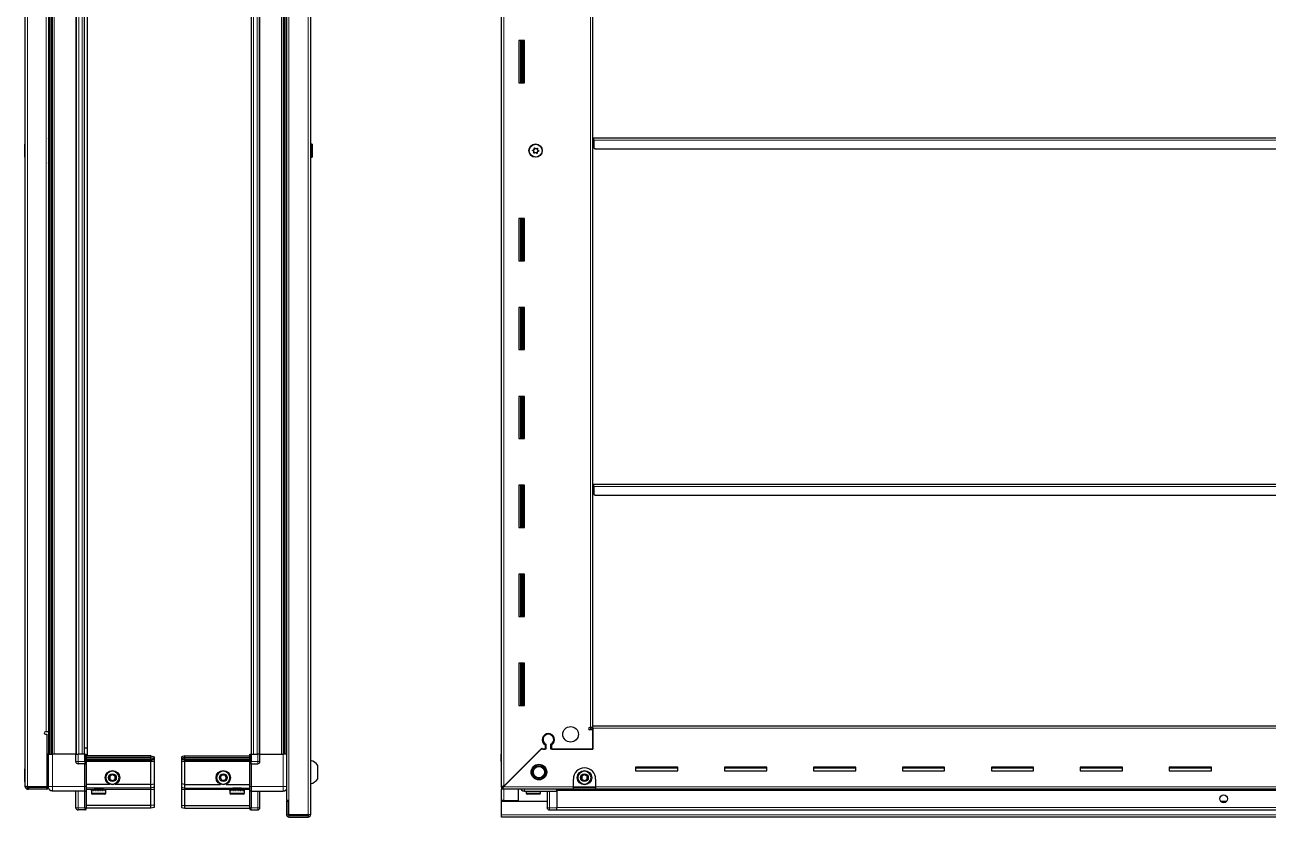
# Model space of a CAD drawing. Header units: millimetres. Extents: x 1219 to 4907, y 68 to 1991.
# Drawn here: x 3003 to 4121, y 577 to 1289 of the extents above; entities that cross this region are included whole.
import ezdxf

# ---------------------------------------------------------------- set-up
doc = ezdxf.new("R2010")
doc.units = ezdxf.units.MM

msp = doc.modelspace()

# ---------------------------------------------------------------- linework, layer by layer
at = {"color": 8, "linetype": 'Continuous', "lineweight": 18}
for p, q in [((3257.71, 1773.72), (3257.71, 578.92)), ((3240.31, 1760.82), (3240.31, 591.82)), ((3005.21, 1748.57), (3005.21, 604.07)), ((3433.83, 1747.97), (3433.83, 604.67)), ((3025.35, 1719.32), (3025.35, 633.32)), ((3027.79, 633.32), (3027.79, 1719.32)), ((3029.21, 1719.32), (3029.21, 633.32)), ((3048.61, 633.32), (3048.61, 1719.32)), ((3051.26, 633.32), (3051.26, 1719.32)), ((3054.46, 633.32), (3054.46, 1719.32)), ((3208.46, 1719.32), (3208.46, 633.32)), ((3211.66, 1719.32), (3211.66, 633.32)), ((3214.31, 1719.32), (3214.31, 633.32)), ((3233.71, 633.32), (3233.71, 1719.32)), ((3235.13, 1719.32), (3235.13, 633.32)), ((3237.58, 633.32), (3237.58, 1719.32)), ((3022.01, 653.57), (3022.01, 1699.07)), ((3511.63, 657.32), (3511.63, 1695.32)), ((3448.73, 1275.32), (3448.73, 1237.32)), ((3449.97, 1275.32), (3449.97, 1237.32)), ((3514.73, 1185.72), (4747.73, 1185.72)), ((3448.73, 1115.32), (3448.73, 1077.32)), ((3449.97, 1115.32), (3449.97, 1077.32)), ((3448.73, 1035.32), (3448.73, 997.32)), ((3449.97, 1035.32), (3449.97, 997.32)), ((3448.73, 955.32), (3448.73, 917.32)), ((3449.97, 955.32), (3449.97, 917.32)), ((3448.73, 875.32), (3448.73, 837.32)), ((3449.97, 875.32), (3449.97, 837.32)), ((3514.73, 874.22), (4747.73, 874.22)), ((3448.73, 795.32), (3448.73, 757.32)), ((3449.97, 795.32), (3449.97, 757.32)), ((3448.73, 715.32), (3448.73, 677.32)), ((3449.97, 715.32), (3449.97, 677.32)), ((3024.11, 633.32), (3024.11, 653.57)), ((4748.73, 656.72), (3513.73, 656.72)), ((3027.61, 633.32), (3027.61, 604.32)), ((3048.61, 626.82), (3050.61, 626.82)), ((3050.61, 633.32), (3050.61, 626.82)), ((3050.61, 626.82), (3050.61, 624.82)), ((3056.61, 626.82), (3050.61, 626.82)), ((3056.61, 626.82), (3056.95, 626.82)), ((3116.11, 626.82), (3057.81, 626.82)), ((3116.11, 626.82), (3119.11, 626.82)), ((3146.81, 626.82), (3143.81, 626.82)), ((3146.81, 626.82), (3205.11, 626.82)), ((3206.31, 633.32), (3205.98, 633.32)), ((3206.31, 626.82), (3205.98, 626.82)), ((3206.31, 626.82), (3212.31, 626.82)), ((3212.31, 633.32), (3212.31, 626.82)), ((3214.31, 626.82), (3212.31, 626.82)), ((3212.31, 626.82), (3212.31, 624.82)), ((3235.31, 633.32), (3235.31, 604.32)), ((3431.73, 626.82), (3431.23, 626.82)), ((3057.81, 624.62), (3056.61, 624.62)), ((3206.31, 624.62), (3205.11, 624.62)), ((3056.61, 604.32), (3027.61, 604.32)), ((3056.61, 604.32), (3057.81, 604.32)), ((3206.31, 604.32), (3205.11, 604.32)), ((3206.31, 604.32), (3235.31, 604.32)), ((3433.33, 604.17), (3496.23, 604.17)), ((3516.23, 604.17), (3496.23, 604.17)), ((3516.23, 604.17), (4746.23, 604.17)), ((3050.61, 600.32), (3050.61, 585.32)), ((3057.81, 600.12), (3056.61, 600.12)), ((3065.11, 601.82), (3057.81, 601.82)), ((3062.78, 598.42), (3062.61, 598.42)), ((3075.61, 598.42), (3062.78, 598.42)), ((3116.11, 601.82), (3073.11, 601.82)), ((3119.11, 601.82), (3116.11, 601.82)), ((3143.81, 601.82), (3146.81, 601.82)), ((3146.81, 601.82), (3189.81, 601.82)), ((3200.31, 598.42), (3187.31, 598.42)), ((3197.81, 601.82), (3205.11, 601.82)), ((3206.31, 600.12), (3205.11, 600.12)), ((3212.31, 600.32), (3212.31, 585.32)), ((3433.83, 591.82), (3433.83, 602.07)), ((3458.04, 598.42), (3453.73, 598.42)), ((3466.73, 598.42), (3458.04, 598.42)), ((3474.73, 585.32), (3474.73, 600.32)), ((3481.23, 602.06), (4781.23, 602.06)), ((3481.23, 600.82), (4781.23, 600.82)), ((3050.61, 585.32), (3048.61, 585.32)), ((3056.61, 585.32), (3050.61, 585.32)), ((3050.61, 585.32), (3050.61, 583.32)), ((3056.61, 585.32), (3057.81, 585.32)), ((3206.31, 585.32), (3205.11, 585.32)), ((3206.31, 585.32), (3212.31, 585.32)), ((3212.31, 585.32), (3212.31, 583.32)), ((3212.31, 585.32), (3214.31, 585.32)), ((3433.83, 591.32), (3433.83, 591.82)), ((3472.73, 585.32), (3474.73, 585.32)), ((3474.73, 583.32), (3474.73, 585.32)), ((3481.23, 585.32), (3474.73, 585.32)), ((3481.23, 585.47), (4781.23, 585.47)), ((3239.81, 578.92), (3238.31, 578.92)), ((3240.41, 578.32), (3240.41, 576.82)), ((4830.73, 578.92), (3431.73, 578.92))]:
    msp.add_line(p, q, dxfattribs=at)
at = {"color": 7, "linetype": 'Continuous', "lineweight": 25}
for p, q in [((3259.81, 1773.72), (3259.81, 578.92)), ((3238.21, 1760.82), (3238.21, 591.82)), ((3003.11, 604.67), (3003.11, 1747.97)), ((3431.73, 604.07), (3431.73, 1748.57)), ((3024.76, 633.32), (3024.76, 1719.32)), ((3026.55, 1719.32), (3026.55, 633.32)), ((3026.59, 1719.32), (3026.59, 633.32)), ((3049.26, 633.32), (3049.26, 1719.32)), ((3056.46, 633.32), (3056.46, 1719.32)), ((3058.96, 1712.32), (3058.96, 638.82)), ((3206.46, 1719.32), (3206.46, 633.32)), ((3213.66, 1719.32), (3213.66, 633.32)), ((3236.33, 633.32), (3236.33, 1719.32)), ((3236.37, 633.32), (3236.37, 1719.32)), ((3238.16, 1719.32), (3238.16, 633.32)), ((3431.38, 1719.32), (3431.38, 633.32)), ((3024.11, 1699.07), (3024.11, 653.57)), ((3513.73, 658.82), (3513.73, 1693.82)), ((3452.23, 1275.32), (3447.23, 1275.32)), ((3447.23, 1275.32), (3447.23, 1237.32)), ((3449.38, 1237.32), (3449.38, 1275.32)), ((3451.17, 1237.32), (3451.17, 1275.32)), ((3451.21, 1237.32), (3451.21, 1275.32)), ((3452.23, 1237.32), (3452.23, 1275.32)), ((3447.23, 1237.32), (3452.23, 1237.32)), ((3024.61, 1185.82), (3024.61, 1166.82)), ((3513.73, 1187.82), (3514.48, 1187.82)), ((3514.48, 1187.82), (3514.48, 1184.97)), ((3514.73, 1185.72), (3514.73, 1187.82)), ((3514.73, 1187.82), (4747.73, 1187.82)), ((3514.73, 1185.72), (3514.73, 1178.82)), ((3003.11, 1182.11), (3002.81, 1182.11)), ((3002.81, 1170.54), (3002.81, 1182.11)), ((3260.8, 1182.11), (3259.81, 1181.12)), ((3261.31, 1182.11), (3260.8, 1182.11)), ((3260.8, 1182.11), (3260.8, 1170.54)), ((3261.31, 1182.11), (3261.31, 1170.54)), ((3514.48, 1184.97), (3514.73, 1184.97)), ((3514.73, 1178.82), (3515.73, 1177.82)), ((3515.73, 1177.82), (4746.73, 1177.82)), ((3002.81, 1170.54), (3003.11, 1170.54)), ((3259.81, 1171.52), (3260.8, 1170.54)), ((3260.8, 1170.54), (3261.31, 1170.54)), ((3452.23, 1115.32), (3447.23, 1115.32)), ((3447.23, 1115.32), (3447.23, 1077.32)), ((3449.38, 1077.32), (3449.38, 1115.32)), ((3451.17, 1077.32), (3451.17, 1115.32)), ((3451.21, 1077.32), (3451.21, 1115.32)), ((3452.23, 1077.32), (3452.23, 1115.32)), ((3447.23, 1077.32), (3452.23, 1077.32)), ((3452.23, 1035.32), (3447.23, 1035.32)), ((3447.23, 1035.32), (3447.23, 997.32)), ((3449.38, 997.32), (3449.38, 1035.32)), ((3451.17, 997.32), (3451.17, 1035.32)), ((3451.21, 997.32), (3451.21, 1035.32)), ((3452.23, 997.32), (3452.23, 1035.32)), ((3447.23, 997.32), (3452.23, 997.32)), ((3452.23, 955.32), (3447.23, 955.32)), ((3447.23, 955.32), (3447.23, 917.32)), ((3449.38, 917.32), (3449.38, 955.32)), ((3451.17, 917.32), (3451.17, 955.32)), ((3451.21, 917.32), (3451.21, 955.32)), ((3452.23, 917.32), (3452.23, 955.32)), ((3447.23, 917.32), (3452.23, 917.32)), ((3452.23, 875.32), (3447.23, 875.32)), ((3447.23, 875.32), (3447.23, 837.32)), ((3449.38, 837.32), (3449.38, 875.32)), ((3451.17, 837.32), (3451.17, 875.32)), ((3451.21, 837.32), (3451.21, 875.32)), ((3452.23, 837.32), (3452.23, 875.32)), ((3513.73, 876.32), (3514.48, 876.32)), ((3514.48, 876.32), (3514.48, 873.47)), ((3514.48, 873.47), (3514.73, 873.47)), ((3514.73, 874.22), (3514.73, 876.32)), ((3514.73, 876.32), (4747.73, 876.32)), ((3514.73, 874.22), (3514.73, 867.32)), ((3514.73, 867.32), (3515.73, 866.32)), ((3515.73, 866.32), (4746.73, 866.32)), ((3447.23, 837.32), (3452.23, 837.32)), ((3452.23, 795.32), (3447.23, 795.32)), ((3447.23, 795.32), (3447.23, 757.32)), ((3449.38, 757.32), (3449.38, 795.32)), ((3451.17, 757.32), (3451.17, 795.32)), ((3451.21, 757.32), (3451.21, 795.32)), ((3452.23, 757.32), (3452.23, 795.32)), ((3447.23, 757.32), (3452.23, 757.32)), ((3452.23, 715.32), (3447.23, 715.32)), ((3447.23, 715.32), (3447.23, 677.32)), ((3449.38, 677.32), (3449.38, 715.32)), ((3451.17, 677.32), (3451.17, 715.32)), ((3451.21, 677.32), (3451.21, 715.32)), ((3452.23, 677.32), (3452.23, 715.32)), ((3447.23, 677.32), (3452.23, 677.32)), ((3022.01, 653.57), (3021.26, 653.57)), ((3021.26, 651.57), (3022.61, 651.57)), ((3024.11, 653.57), (3022.01, 653.57)), ((3022.61, 651.57), (3022.61, 604.07)), ((3471.73, 651.7), (3471.73, 650.94)), ((3510.88, 657.32), (3511.63, 657.32)), ((3513.73, 655.32), (3510.88, 655.32)), ((3513.73, 657.32), (3511.63, 657.32)), ((3511.73, 657.32), (3511.73, 656.32)), ((3511.73, 656.32), (3513.73, 656.32)), ((3513.73, 658.82), (4748.73, 658.82)), ((3513.73, 656.72), (3513.73, 658.82)), ((3513.73, 656.72), (3513.73, 638.07)), ((3513.73, 638.07), (3513.73, 655.32)), ((3058.96, 638.82), (3056.46, 638.82)), ((3058.96, 638.82), (3058.96, 631.82)), ((3467.23, 638.07), (3433.33, 604.17)), ((3433.83, 604.67), (3467.93, 638.77)), ((3471.43, 638.07), (3467.23, 638.07)), ((3467.93, 638.77), (3468.63, 638.07)), ((3468.63, 638.07), (3470.73, 638.07)), ((3470.73, 641.96), (3470.73, 638.07)), ((3471.43, 642.36), (3471.43, 638.07)), ((3476.03, 638.07), (3476.03, 642.36)), ((3513.73, 638.07), (3476.03, 638.07)), ((3476.73, 638.07), (3476.73, 641.96)), ((3476.73, 638.07), (3513.73, 638.07)), ((3024.11, 633.32), (3022.61, 633.32)), ((3024.11, 630.57), (3022.61, 630.57)), ((3024.11, 604.32), (3024.11, 633.32)), ((3048.61, 633.32), (3027.61, 633.32)), ((3048.61, 626.82), (3048.61, 633.32)), ((3048.61, 633.32), (3050.61, 633.32)), ((3056.61, 633.32), (3050.61, 633.32)), ((3056.61, 626.82), (3056.61, 633.32)), ((3056.61, 633.32), (3056.95, 633.32)), ((3056.61, 626.82), (3056.61, 624.82)), ((3056.61, 626.82), (3056.61, 624.82)), ((3056.95, 626.82), (3056.95, 633.32)), ((3056.95, 633.32), (3057.81, 633.32)), ((3057.81, 633.32), (3057.81, 625.5)), ((3116.11, 631.82), (3057.81, 631.82)), ((3116.11, 630.32), (3057.81, 630.32)), ((3116.11, 628.82), (3057.81, 628.82)), ((3116.11, 627.82), (3057.81, 627.82)), ((3116.11, 630.32), (3116.11, 631.82)), ((3116.11, 631.82), (3119.11, 631.02)), ((3116.11, 628.82), (3116.11, 630.32)), ((3116.11, 630.32), (3119.11, 629.87)), ((3116.11, 628.82), (3119.11, 629.37)), ((3116.11, 627.82), (3116.11, 628.82)), ((3116.11, 627.82), (3119.11, 628.63)), ((3116.11, 626.82), (3116.11, 627.82)), ((3116.11, 606.32), (3116.11, 626.82)), ((3119.11, 631.02), (3119.11, 629.87)), ((3119.11, 629.87), (3119.11, 629.37)), ((3119.11, 629.37), (3119.11, 628.63)), ((3119.11, 628.63), (3119.11, 626.82)), ((3119.11, 626.82), (3119.11, 606.66)), ((3146.81, 631.82), (3143.81, 631.02)), ((3143.81, 631.02), (3143.81, 629.87)), ((3146.81, 630.32), (3143.81, 629.87)), ((3143.81, 629.87), (3143.81, 629.37)), ((3146.81, 628.82), (3143.81, 629.37)), ((3143.81, 629.37), (3143.81, 628.63)), ((3146.81, 627.82), (3143.81, 628.63)), ((3143.81, 628.63), (3143.81, 626.82)), ((3143.81, 626.82), (3143.81, 606.66)), ((3146.81, 630.32), (3146.81, 631.82)), ((3146.81, 631.82), (3205.11, 631.82)), ((3146.81, 628.82), (3146.81, 630.32)), ((3146.81, 630.32), (3205.11, 630.32)), ((3146.81, 628.82), (3205.11, 628.82)), ((3146.81, 627.82), (3146.81, 628.82)), ((3146.81, 627.82), (3205.11, 627.82)), ((3146.81, 626.82), (3146.81, 627.82)), ((3146.81, 606.32), (3146.81, 626.82)), ((3205.11, 625.5), (3205.11, 633.32)), ((3205.11, 633.32), (3205.98, 633.32)), ((3205.98, 633.32), (3205.98, 633.32)), ((3205.98, 633.32), (3205.98, 626.82)), ((3206.31, 633.32), (3205.98, 633.32)), ((3206.31, 633.32), (3206.31, 626.82)), ((3206.31, 633.32), (3206.31, 633.32)), ((3206.31, 633.32), (3206.31, 626.82)), ((3206.31, 633.32), (3212.31, 633.32)), ((3206.31, 624.82), (3206.31, 626.82)), ((3214.31, 633.32), (3212.31, 633.32)), ((3214.31, 626.82), (3214.31, 633.32)), ((3214.31, 633.32), (3235.31, 633.32)), ((3431.23, 633.32), (3431.23, 633.32)), ((3431.23, 626.82), (3431.23, 633.32)), ((3431.23, 633.32), (3431.23, 633.32)), ((3431.23, 633.32), (3431.23, 626.82)), ((3431.73, 633.32), (3431.23, 633.32)), ((3003.11, 620.26), (3002.81, 620.26)), ((3002.81, 610.58), (3002.81, 620.26)), ((3056.61, 624.82), (3050.61, 624.82)), ((3056.61, 624.82), (3057.81, 624.82)), ((3056.61, 624.62), (3056.61, 624.82)), ((3056.61, 604.32), (3056.61, 624.62)), ((3057.81, 624.82), (3057.81, 625.5)), ((3057.81, 624.82), (3057.81, 624.62)), ((3057.81, 624.62), (3057.81, 604.32)), ((3205.11, 625.5), (3205.11, 624.82)), ((3206.31, 624.82), (3205.11, 624.82)), ((3205.11, 624.62), (3205.11, 624.82)), ((3205.11, 604.32), (3205.11, 624.62)), ((3206.31, 624.82), (3206.31, 624.62)), ((3206.31, 624.82), (3212.31, 624.82)), ((3206.31, 624.62), (3206.31, 604.32)), ((3266.41, 611.32), (3266.41, 623.32)), ((3431.73, 625.5), (3431.73, 625.5)), ((3590.23, 621.82), (3552.23, 621.82)), ((3552.23, 621.82), (3552.23, 618.32)), ((3552.23, 621.07), (3590.23, 621.07)), ((3552.23, 618.32), (3590.23, 618.32)), ((3590.23, 618.32), (3590.23, 621.82)), ((3670.23, 621.82), (3632.23, 621.82)), ((3632.23, 621.82), (3632.23, 618.32)), ((3632.23, 621.07), (3670.23, 621.07)), ((3632.23, 618.32), (3670.23, 618.32)), ((3670.23, 618.32), (3670.23, 621.82)), ((3750.23, 621.82), (3712.23, 621.82)), ((3712.23, 621.82), (3712.23, 618.32)), ((3712.23, 621.07), (3750.23, 621.07)), ((3712.23, 618.32), (3750.23, 618.32)), ((3750.23, 618.32), (3750.23, 621.82)), ((3830.23, 621.82), (3792.23, 621.82)), ((3792.23, 621.82), (3792.23, 618.32)), ((3792.23, 621.07), (3830.23, 621.07)), ((3792.23, 618.32), (3830.23, 618.32)), ((3830.23, 618.32), (3830.23, 621.82)), ((3910.23, 621.82), (3872.23, 621.82)), ((3872.23, 621.82), (3872.23, 618.32)), ((3872.23, 621.07), (3910.23, 621.07)), ((3872.23, 618.32), (3910.23, 618.32)), ((3910.23, 618.32), (3910.23, 621.82)), ((3990.23, 621.82), (3952.23, 621.82)), ((3952.23, 621.82), (3952.23, 618.32)), ((3952.23, 621.07), (3990.23, 621.07)), ((3952.23, 618.32), (3990.23, 618.32)), ((3990.23, 618.32), (3990.23, 621.82)), ((4070.23, 621.82), (4032.23, 621.82)), ((4032.23, 621.82), (4032.23, 618.32)), ((4032.23, 621.07), (4070.23, 621.07)), ((4032.23, 618.32), (4070.23, 618.32)), ((4070.23, 618.32), (4070.23, 621.82)), ((3002.81, 608.69), (3002.81, 610.58)), ((3002.81, 608.69), (3003.11, 608.69)), ((3003.11, 604.17), (3003.11, 604.67)), ((3004.61, 604.17), (3003.11, 604.17)), ((3022.61, 604.07), (3005.21, 604.07)), ((3022.61, 604.07), (3024.11, 604.07)), ((3056.61, 600.32), (3056.61, 604.32)), ((3079.11, 606.32), (3057.81, 606.32)), ((3057.81, 604.32), (3057.81, 600.32)), ((3116.11, 606.32), (3084.11, 606.32)), ((3116.11, 606.32), (3119.11, 606.66)), ((3116.11, 602.82), (3116.11, 606.32)), ((3119.11, 606.66), (3119.11, 603.63)), ((3146.81, 606.32), (3143.81, 606.66)), ((3143.81, 606.66), (3143.81, 603.63)), ((3146.81, 606.32), (3178.81, 606.32)), ((3146.81, 602.82), (3146.81, 606.32)), ((3183.81, 606.32), (3205.11, 606.32)), ((3205.11, 600.32), (3205.11, 604.32)), ((3206.31, 604.32), (3206.31, 600.32)), ((3431.73, 603.57), (3431.73, 604.07)), ((3433.23, 604.07), (3431.73, 604.07)), ((3496.23, 604.17), (3496.23, 611.07)), ((3496.23, 602.07), (3496.23, 604.17)), ((3516.23, 611.07), (3516.23, 604.17)), ((3516.23, 604.17), (3516.23, 602.07)), ((3005.21, 603.57), (3005.21, 602.07)), ((3005.21, 603.57), (3006.11, 603.57)), ((3005.21, 602.07), (3006.11, 602.07)), ((3006.11, 603.57), (3006.11, 602.07)), ((3022.61, 603.57), (3006.11, 603.57)), ((3022.61, 602.07), (3006.11, 602.07)), ((3022.61, 603.57), (3022.61, 602.07)), ((3056.61, 600.32), (3027.61, 600.32)), ((3048.61, 585.32), (3048.61, 600.32)), ((3056.61, 600.32), (3057.81, 600.32)), ((3056.61, 600.12), (3056.61, 600.32)), ((3056.61, 585.32), (3056.61, 600.12)), ((3116.11, 602.82), (3057.81, 602.82)), ((3057.81, 600.32), (3057.81, 600.12)), ((3057.81, 600.12), (3057.81, 585.32)), ((3062.61, 601.32), (3062.61, 598.42)), ((3062.71, 601.32), (3062.61, 601.32)), ((3062.71, 600.82), (3062.71, 601.32)), ((3062.87, 601.32), (3062.71, 601.32)), ((3062.71, 600.82), (3062.87, 600.82)), ((3062.87, 600.82), (3062.87, 601.32)), ((3063.36, 601.32), (3062.87, 601.32)), ((3063.36, 600.82), (3063.36, 601.32)), ((3063.75, 601.32), (3063.36, 601.32)), ((3063.36, 600.82), (3063.75, 600.82)), ((3063.56, 597.62), (3063.41, 597.62)), ((3074.81, 597.62), (3063.56, 597.62)), ((3063.75, 600.82), (3063.75, 601.32)), ((3064.58, 601.32), (3063.75, 601.32)), ((3064.58, 600.82), (3064.58, 601.32)), ((3065.14, 601.32), (3064.58, 601.32)), ((3064.58, 600.82), (3065.14, 600.82)), ((3064.71, 601.42), (3064.71, 601.32)), ((3070.11, 601.42), (3064.71, 601.42)), ((3065.11, 602.82), (3065.11, 602.79)), ((3065.11, 602.79), (3065.8, 602.31)), ((3065.22, 602.79), (3065.11, 602.79)), ((3065.8, 602.31), (3065.11, 601.82)), ((3065.22, 601.82), (3065.11, 601.82)), ((3065.14, 600.82), (3065.14, 601.32)), ((3066.25, 601.32), (3065.14, 601.32)), ((3073.11, 602.79), (3065.22, 602.79)), ((3073.11, 601.82), (3065.22, 601.82)), ((3065.89, 602.31), (3065.8, 602.31)), ((3072.42, 602.31), (3065.89, 602.31)), ((3066.25, 600.82), (3066.25, 601.32)), ((3066.93, 601.32), (3066.25, 601.32)), ((3066.25, 600.82), (3066.93, 600.82)), ((3066.93, 600.82), (3066.93, 601.32)), ((3068.19, 601.32), (3066.93, 601.32)), ((3068.19, 600.82), (3068.19, 601.32)), ((3068.49, 601.32), (3068.19, 601.32)), ((3068.19, 600.82), (3068.93, 600.82)), ((3068.49, 600.82), (3068.49, 601.32)), ((3068.93, 600.82), (3068.93, 601.32)), ((3070.22, 601.32), (3068.93, 601.32)), ((3073.51, 601.42), (3070.11, 601.42)), ((3070.22, 600.82), (3070.22, 601.32)), ((3070.22, 600.82), (3070.94, 600.82)), ((3070.35, 600.82), (3070.35, 601.32)), ((3070.94, 601.32), (3070.35, 601.32)), ((3070.94, 600.82), (3070.94, 601.32)), ((3072.15, 601.32), (3070.94, 601.32)), ((3072.15, 600.82), (3072.15, 601.32)), ((3072.78, 601.32), (3072.15, 601.32)), ((3072.15, 600.82), (3072.78, 600.82)), ((3072.42, 602.31), (3073.11, 602.79)), ((3073.11, 601.82), (3072.42, 602.31)), ((3072.78, 600.82), (3072.78, 601.32)), ((3073.78, 601.32), (3072.78, 601.32)), ((3073.11, 602.79), (3073.11, 602.82)), ((3073.51, 601.32), (3073.51, 601.42)), ((3073.78, 600.82), (3073.78, 601.32)), ((3074.26, 601.32), (3073.78, 601.32)), ((3073.78, 600.82), (3074.26, 600.82)), ((3074.26, 600.82), (3074.26, 601.32)), ((3074.95, 601.32), (3074.26, 601.32)), ((3074.95, 600.82), (3074.95, 601.32)), ((3075.23, 601.32), (3074.95, 601.32)), ((3074.95, 600.82), (3075.23, 600.82)), ((3075.23, 600.82), (3075.23, 601.32)), ((3075.55, 601.32), (3075.23, 601.32)), ((3075.55, 600.82), (3075.55, 601.32)), ((3075.61, 601.32), (3075.55, 601.32)), ((3075.55, 600.82), (3075.61, 600.82)), ((3075.61, 598.42), (3075.61, 601.32)), ((3075.61, 600.82), (3075.61, 601.32)), ((3075.61, 601.32), (3075.61, 601.32)), ((3119.11, 603.63), (3116.11, 602.82)), ((3116.11, 601.82), (3116.11, 602.82)), ((3116.11, 587.32), (3116.11, 601.82)), ((3119.11, 603.63), (3119.11, 601.82)), ((3119.11, 601.82), (3119.11, 587.48)), ((3143.81, 603.63), (3146.81, 602.82)), ((3143.81, 603.63), (3143.81, 601.82)), ((3143.81, 601.82), (3143.81, 587.48)), ((3146.81, 602.82), (3205.11, 602.82)), ((3146.81, 601.82), (3146.81, 602.82)), ((3146.81, 587.32), (3146.81, 601.82)), ((3187.31, 601.32), (3187.31, 598.42)), ((3187.33, 601.32), (3187.31, 601.32)), ((3187.33, 600.82), (3187.33, 601.32)), ((3187.43, 601.32), (3187.33, 601.32)), ((3187.33, 600.82), (3187.43, 600.82)), ((3187.43, 600.82), (3187.43, 601.32)), ((3187.8, 601.32), (3187.43, 601.32)), ((3187.8, 600.82), (3187.8, 601.32)), ((3188.12, 601.32), (3187.8, 601.32)), ((3187.8, 600.82), (3188.12, 600.82)), ((3199.51, 597.62), (3188.11, 597.62)), ((3188.12, 600.82), (3188.12, 601.32)), ((3188.86, 601.32), (3188.12, 601.32)), ((3188.86, 600.82), (3188.86, 601.32)), ((3189.37, 601.32), (3188.86, 601.32)), ((3188.86, 600.82), (3189.37, 600.82)), ((3189.37, 600.82), (3189.37, 601.32)), ((3190.4, 601.32), (3189.37, 601.32)), ((3189.41, 601.42), (3189.41, 601.32)), ((3198.21, 601.42), (3189.41, 601.42)), ((3189.81, 602.82), (3189.81, 602.79)), ((3189.81, 602.79), (3190.5, 602.31)), ((3197.81, 602.79), (3189.81, 602.79)), ((3190.5, 602.31), (3189.81, 601.82)), ((3197.81, 601.82), (3189.81, 601.82)), ((3190.4, 600.82), (3190.4, 601.32)), ((3191.05, 601.32), (3190.4, 601.32)), ((3190.4, 600.82), (3191.05, 600.82)), ((3197.12, 602.31), (3190.5, 602.31)), ((3191.05, 600.82), (3191.05, 601.32)), ((3192.28, 601.32), (3191.05, 601.32)), ((3192.28, 600.82), (3192.28, 601.32)), ((3192.77, 601.32), (3192.28, 601.32)), ((3192.28, 600.82), (3193, 600.82)), ((3192.77, 600.82), (3192.77, 601.32)), ((3193, 600.82), (3193, 601.32)), ((3194.3, 601.32), (3193, 601.32)), ((3194.3, 600.82), (3194.3, 601.32)), ((3194.3, 600.82), (3195.04, 600.82)), ((3194.64, 600.82), (3194.64, 601.32)), ((3195.04, 601.32), (3194.64, 601.32)), ((3195.04, 600.82), (3195.04, 601.32)), ((3196.28, 601.32), (3195.04, 601.32)), ((3196.28, 600.82), (3196.28, 601.32)), ((3196.95, 601.32), (3196.28, 601.32)), ((3196.28, 600.82), (3196.95, 600.82)), ((3196.95, 600.82), (3196.95, 601.32)), ((3198.02, 601.32), (3196.95, 601.32)), ((3197.12, 602.31), (3197.81, 602.79)), ((3197.81, 601.82), (3197.12, 602.31)), ((3197.81, 602.79), (3197.81, 602.82)), ((3198.02, 600.82), (3198.02, 601.32)), ((3198.55, 601.32), (3198.02, 601.32)), ((3198.02, 600.82), (3198.55, 600.82)), ((3198.21, 601.32), (3198.21, 601.42)), ((3198.55, 600.82), (3198.55, 601.32)), ((3199.34, 601.32), (3198.55, 601.32)), ((3199.34, 600.82), (3199.34, 601.32)), ((3199.7, 601.32), (3199.34, 601.32)), ((3199.34, 600.82), (3199.7, 600.82)), ((3199.7, 600.82), (3199.7, 601.32)), ((3200.13, 601.32), (3199.7, 601.32)), ((3200.13, 600.82), (3200.13, 601.32)), ((3200.26, 601.32), (3200.13, 601.32)), ((3200.13, 600.82), (3200.26, 600.82)), ((3200.26, 600.82), (3200.26, 601.32)), ((3200.31, 601.32), (3200.26, 601.32)), ((3200.31, 598.42), (3200.31, 601.32)), ((3206.31, 600.32), (3205.11, 600.32)), ((3205.11, 600.12), (3205.11, 600.32)), ((3205.11, 585.32), (3205.11, 600.12)), ((3206.31, 600.32), (3206.31, 600.12)), ((3206.31, 600.32), (3235.31, 600.32)), ((3206.31, 600.12), (3206.31, 585.32)), ((3206.31, 600.12), (3206.31, 585.32)), ((3214.31, 585.32), (3214.31, 600.32)), ((3431.73, 603.57), (3431.73, 602.07)), ((3432.73, 603.57), (3431.73, 603.57)), ((3431.73, 591.82), (3431.73, 602.07)), ((3432.73, 602.07), (3431.73, 602.07)), ((3432.73, 603.57), (3432.73, 602.07)), ((3496.23, 602.07), (3432.73, 602.07)), ((3446.73, 591.82), (3446.73, 602.07)), ((3452.23, 600.32), (3481.23, 600.32)), ((3453.73, 600.32), (3453.73, 598.42)), ((3458.31, 597.62), (3454.53, 597.62)), ((3465.93, 597.62), (3458.31, 597.62)), ((3466.73, 598.42), (3466.73, 600.32)), ((3472.73, 600.32), (3472.73, 585.32)), ((3481.23, 600.36), (3481.16, 602.07)), ((4781.23, 601.47), (3481.23, 601.47)), ((3481.23, 600.32), (3481.23, 600.82)), ((3481.23, 600.32), (3481.23, 585.32)), ((3516.23, 603.57), (3496.23, 603.57)), ((3516.23, 602.07), (3496.23, 602.07)), ((4746.23, 602.07), (3516.23, 602.07)), ((3056.61, 583.32), (3050.61, 583.32)), ((3056.61, 585.32), (3056.61, 583.32)), ((3056.61, 583.32), (3056.95, 583.32)), ((3056.61, 583.32), (3056.61, 583.32)), ((3056.61, 583.32), (3056.95, 583.32)), ((3056.95, 583.32), (3057.81, 583.82)), ((3056.95, 583.32), (3057.81, 583.82)), ((3116.11, 587.32), (3057.81, 587.32)), ((3057.81, 583.82), (3057.81, 585.32)), ((3116.11, 584.82), (3057.81, 584.82)), ((3119.11, 587.48), (3116.11, 587.32)), ((3116.11, 584.82), (3116.11, 587.32)), ((3119.11, 585.63), (3116.11, 584.82)), ((3119.11, 587.48), (3119.11, 585.63)), ((3143.81, 587.48), (3146.81, 587.32)), ((3143.81, 587.48), (3143.81, 585.63)), ((3143.81, 585.63), (3146.81, 584.82)), ((3146.81, 587.32), (3205.11, 587.32)), ((3146.81, 584.82), (3146.81, 587.32)), ((3146.81, 584.82), (3205.11, 584.82)), ((3205.11, 585.32), (3205.11, 583.82)), ((3205.11, 583.82), (3205.98, 583.32)), ((3206.31, 583.32), (3205.98, 583.32)), ((3206.31, 583.32), (3206.31, 585.32)), ((3206.31, 583.32), (3212.31, 583.32)), ((3240.31, 591.82), (3238.21, 591.82)), ((3238.31, 591.32), (3239.81, 591.32)), ((3238.31, 591.32), (3238.31, 578.92)), ((3239.81, 591.32), (3239.81, 578.92)), ((3240.31, 578.92), (3240.31, 591.82)), ((3433.83, 591.82), (3431.73, 591.82)), ((3431.73, 591.32), (3431.73, 591.82)), ((3431.73, 578.92), (3431.73, 591.32)), ((3431.73, 591.32), (3472.73, 591.32)), ((3433.23, 591.32), (3433.23, 591.82)), ((3433.83, 591.82), (3446.73, 591.82)), ((3472.73, 585.32), (3472.73, 585.32)), ((3474.73, 583.32), (3481.23, 583.32)), ((3474.73, 583.32), (3481.23, 583.32)), ((3481.23, 583.32), (3481.23, 585.32)), ((3481.23, 583.47), (4781.23, 583.47)), ((3481.23, 583.32), (3481.23, 583.32)), ((4078.36, 591.32), (4084.1, 591.32)), ((3257.71, 578.92), (3240.31, 578.92)), ((3240.41, 578.32), (3257.71, 578.32)), ((3240.41, 576.82), (3257.71, 576.82)), ((3259.81, 578.92), (3257.71, 578.92)), ((3257.71, 578.32), (3257.71, 576.82)), ((3431.73, 576.82), (3431.73, 578.92)), ((4830.73, 576.82), (3431.73, 576.82))]:
    msp.add_line(p, q, dxfattribs=at)
at = {"color": 7, "linetype": 'Continuous', "lineweight": 25, "flags": 128}
msp.add_lwpolyline([(3472.88, 584.57), (3472.77, 584.93), (3472.73, 585.32)], dxfattribs=at)
at = {"color": 7, "linetype": 'Continuous', "lineweight": 25}
for centre, radius in [((3462.23, 1176.32), 6), ((3462.38, 1176.32), 5.79), ((3462.38, 1176.32), 1.85), ((3493.73, 651.32), 7), ((3081.61, 612.32), 6.5), ((3081.61, 612.32), 3.46), ((3181.31, 612.32), 6.5), ((3181.31, 612.32), 3.46), ((3465.23, 617.32), 7), ((3465.23, 617.32), 6.03), ((3465.23, 617.32), 5.1), ((3506.23, 612.32), 6.5), ((3506.23, 612.32), 3.46), ((4081.23, 593.32), 3.5)]:
    msp.add_circle(centre, radius, dxfattribs=at)
at = {"color": 8, "linetype": 'Continuous', "lineweight": 18}
for centre in [(3081.61, 612.32), (3181.31, 612.32), (3506.23, 612.32)]:
    msp.add_circle(centre, 5.7, dxfattribs=at)
at = {"color": 7, "linetype": 'Continuous', "lineweight": 25}
for centre, radius, start, end in [((3021.61, 1185.82), 3, 0, 33.55731), ((3021.61, 1166.82), 3, 326.44269, 0), ((3021.26, 652.57), 1, 90, 270), ((3473.73, 646.57), 5.5, 303.05573, 236.94427), ((3473.73, 646.57), 4.8, 298.63099, 241.36901), ((3510.88, 656.32), 1, 90, 270), ((3050.61, 626.82), 2, 180, 270), ((3212.31, 626.82), 2, 270, 0), ((3256.79, 616.3), 11.91, 36.1266, 75.29965), ((3433.23, 626.82), 2, 180, 221.39416), ((3506.23, 611.07), 10, 90, 180), ((3506.23, 611.07), 10, 0, 90), ((3005.11, 604.57), 0.5, 243.58436, 270), ((3022.51, 604.17), 0.6, 270, 350.40593), ((3081.61, 612.32), 2.5, 127.98423, 187.98423), ((3081.61, 612.32), 2.5, 187.98423, 247.98423), ((3081.61, 612.32), 2.5, 67.98423, 127.98423), ((3081.61, 612.32), 2.5, 247.98423, 307.98423), ((3081.61, 612.32), 2.5, 7.98423, 67.98423), ((3081.61, 612.32), 2.5, 307.98423, 7.98423), ((3181.31, 612.32), 2.5, 155.91157, 215.91157), ((3181.31, 612.32), 2.5, 95.91157, 155.91157), ((3181.31, 612.32), 2.5, 215.91157, 275.91157), ((3181.31, 612.32), 2.5, 35.91157, 95.91157), ((3181.31, 612.32), 2.5, 275.91157, 335.91157), ((3181.31, 612.32), 2.5, 335.91157, 35.91157), ((3256.79, 618.35), 11.91, 284.70035, 323.8734), ((3506.23, 612.32), 2.5, 127.47401, 187.47401), ((3506.23, 612.32), 2.5, 187.47401, 247.47401), ((3506.23, 612.32), 2.5, 67.47401, 127.47401), ((3506.23, 612.32), 2.5, 247.47401, 307.47401), ((3506.23, 612.32), 2.5, 7.47401, 67.47401), ((3506.23, 612.32), 2.5, 307.47401, 7.47401), ((3022.51, 604.17), 2.1, 272.7294, 327.8305), ((3063.41, 598.42), 0.8, 180, 270), ((3064.71, 601.82), 0.4, 270, 0), ((3073.51, 601.82), 0.4, 180, 270), ((3074.81, 598.42), 0.8, 270, 0), ((3188.11, 598.42), 0.8, 180, 270), ((3189.41, 601.82), 0.4, 270, 0), ((3198.21, 601.82), 0.4, 180, 270), ((3199.51, 598.42), 0.8, 270, 0), ((3454.53, 598.42), 0.8, 180, 270), ((3465.93, 598.42), 0.8, 270, 360), ((3472.53, 600.12), 0.2, 0, 90), ((3050.61, 585.32), 2, 180, 270), ((3212.31, 585.32), 2, 270, 0), ((3474.73, 585.32), 2, 180, 270), ((3240.41, 578.92), 2.1, 180, 270), ((3240.41, 578.92), 0.6, 180, 270), ((3257.71, 578.92), 0.6, 270, 0), ((3257.71, 578.92), 2.1, 270, 0)]:
    msp.add_arc(centre, radius, start, end, dxfattribs=at)
for centre, start_param, end_param in [((3060.41, 626.82), 3.1415927, 3.8643269), ((3202.51, 626.82), 5.5604511, 6.2831853)]:
    msp.add_ellipse(centre, major_axis=(3.46, 0), ratio=0.5773503, start_param=start_param, end_param=end_param, dxfattribs=at)
for points, knots in [([(3464.02, 1178.6), (3464.01, 1178.6), (3463.98, 1178.61), (3463.92, 1178.61), (3463.78, 1178.57), (3463.44, 1178.4), (3462.96, 1178.15), (3462.32, 1178.19), (3461.89, 1178.47), (3461.58, 1178.71), (3461.38, 1178.85), (3461.3, 1178.88), (3461.25, 1178.89), (3461.22, 1178.87), (3461.2, 1178.85), (3461.16, 1178.79), (3461.12, 1178.53), (3461.11, 1178.05), (3460.94, 1177.36), (3460.34, 1176.98), (3459.89, 1176.82), (3459.66, 1176.7), (3459.61, 1176.64), (3459.6, 1176.61), (3459.59, 1176.58), (3459.61, 1176.55), (3459.63, 1176.51), (3459.69, 1176.46), (3459.87, 1176.32), (3460.19, 1176.11), (3460.59, 1175.79), (3460.83, 1175.2), (3460.75, 1174.66), (3460.7, 1174.28), (3460.7, 1174.13), (3460.72, 1174.07), (3460.75, 1174.05), (3460.78, 1174.03), (3460.84, 1174.04), (3460.98, 1174.08), (3461.32, 1174.25), (3461.81, 1174.49), (3462.44, 1174.46), (3462.88, 1174.18), (3463.18, 1173.94), (3463.38, 1173.8), (3463.47, 1173.77), (3463.51, 1173.76), (3463.54, 1173.77), (3463.56, 1173.8), (3463.6, 1173.86), (3463.64, 1174.12), (3463.65, 1174.6), (3463.82, 1175.29), (3464.42, 1175.67), (3464.87, 1175.82), (3465.11, 1175.95), (3465.15, 1176), (3465.17, 1176.03), (3465.17, 1176.06), (3465.16, 1176.1), (3465.13, 1176.13), (3465.07, 1176.19), (3464.89, 1176.33), (3464.57, 1176.53), (3464.17, 1176.86), (3463.93, 1177.45), (3464.01, 1177.98), (3464.07, 1178.37), (3464.06, 1178.52), (3464.04, 1178.57), (3464.02, 1178.59), (3464.02, 1178.6)], [0, 0, 0, 0, 0.00200873, 0.00442003, 0.00936469, 0.02552819, 0.06770529, 0.09578618, 0.12464563, 0.1503415, 0.16051935, 0.16339425, 0.16569651, 0.16724481, 0.16887414, 0.1707699, 0.17860577, 0.21199411, 0.24999446, 0.2879948, 0.32138314, 0.32921901, 0.33111477, 0.3327441, 0.3342924, 0.33621663, 0.33853534, 0.3413178, 0.34966197, 0.37535784, 0.40421729, 0.43229818, 0.47447528, 0.49063878, 0.4966691, 0.49844005, 0.5, 0.50200873, 0.50442003, 0.50936469, 0.52552819, 0.56770529, 0.59578618, 0.62464563, 0.6503415, 0.66051935, 0.66339425, 0.66569651, 0.66724481, 0.66887414, 0.6707699, 0.67860577, 0.71199411, 0.74999446, 0.7879948, 0.82138314, 0.82921901, 0.83111477, 0.8327441, 0.8342924, 0.83621663, 0.83853534, 0.8413178, 0.84966197, 0.87535784, 0.90421729, 0.93229818, 0.97447528, 0.99063878, 0.9966691, 0.99844005, 1, 1, 1, 1]), ([(3024.11, 633.32), (3024.15, 633.32), (3024.23, 633.32), (3024.83, 633.32), (3025.72, 633.32), (3026.7, 633.32), (3027.35, 633.32), (3027.61, 633.32)], [0, 0, 0, 0, 0.21469386, 0.42938772, 0.64408158, 0.85877544, 1, 1, 1, 1]), ([(3238.16, 633.32), (3238.12, 633.32), (3237.9, 633.32), (3237.18, 633.32), (3236.22, 633.32), (3235.57, 633.32), (3235.31, 633.32)], [0, 0, 0, 0, 0.0717073, 0.4209791, 0.7702508, 1, 1, 1, 1]), ([(3078.93, 613.41), (3079.34, 613.72), (3080.1, 614.32), (3080.86, 614.91), (3081.21, 615.18)], [0, 0, 0, 0, 0.5346859, 1, 1, 1, 1]), ([(3081.21, 615.18), (3081.69, 614.99), (3082.58, 614.63), (3083.47, 614.27), (3083.89, 614.1)], [0, 0, 0, 0, 0.5346859, 1, 1, 1, 1]), ([(3503.56, 613.43), (3503.66, 613.51), (3504.14, 613.87), (3504.93, 614.48), (3505.58, 614.98), (3505.86, 615.19)], [0, 0, 0, 0, 0.1331247, 0.6370994, 1, 1, 1, 1]), ([(3505.86, 615.19), (3506.33, 614.99), (3507.22, 614.62), (3508.11, 614.25), (3508.52, 614.08)], [0, 0, 0, 0, 0.5346859, 1, 1, 1, 1]), ([(3005.21, 604.07), (3004.96, 604.12), (3004.46, 604.21), (3003.82, 604.34), (3003.36, 604.47), (3003.14, 604.58), (3003.12, 604.65), (3003.11, 604.67)], [0, 0, 0, 0, 0.2302553, 0.4485219, 0.6667858, 0.8850496, 1, 1, 1, 1]), ([(3003.11, 604.17), (3003.14, 603.92), (3003.19, 603.43), (3003.58, 602.79), (3004.14, 602.32), (3004.72, 602.1), (3005.09, 602.08), (3005.21, 602.07)], [0, 0, 0, 0, 0.23025534, 0.4485219, 0.6667858, 0.88504963, 1, 1, 1, 1]), ([(3024.11, 603.82), (3024.11, 603.83), (3024.11, 603.84), (3024.11, 603.96), (3024.11, 604.13), (3024.11, 604.26), (3024.11, 604.32)], [0, 0, 0, 0, 0.2493943, 0.5003335, 0.7501667, 1, 1, 1, 1]), ([(3079.34, 610.55), (3079.32, 610.67), (3079.24, 611.26), (3079.1, 612.25), (3078.98, 613.06), (3078.93, 613.41)], [0, 0, 0, 0, 0.13312467, 0.63709944, 1, 1, 1, 1]), ([(3082.01, 609.46), (3081.53, 609.66), (3080.64, 610.02), (3079.75, 610.38), (3079.34, 610.55)], [0, 0, 0, 0, 0.5346859, 1, 1, 1, 1]), ([(3084.29, 611.24), (3083.88, 610.92), (3083.12, 610.33), (3082.36, 609.74), (3082.01, 609.46)], [0, 0, 0, 0, 0.5346859, 1, 1, 1, 1]), ([(3083.89, 614.1), (3083.93, 613.76), (3084.05, 612.94), (3084.19, 611.96), (3084.27, 611.37), (3084.29, 611.24)], [0, 0, 0, 0, 0.36290056, 0.86687533, 1, 1, 1, 1]), ([(3178.44, 612.03), (3178.65, 612.5), (3179.04, 613.38), (3179.44, 614.25), (3179.62, 614.66)], [0, 0, 0, 0, 0.5346859, 1, 1, 1, 1]), ([(3180.13, 609.69), (3179.83, 610.11), (3179.26, 610.89), (3178.7, 611.66), (3178.44, 612.03)], [0, 0, 0, 0, 0.5346859, 1, 1, 1, 1]), ([(3179.62, 614.66), (3179.96, 614.7), (3180.78, 614.78), (3181.77, 614.88), (3182.36, 614.95), (3182.49, 614.96)], [0, 0, 0, 0, 0.3629006, 0.8668753, 1, 1, 1, 1]), ([(3183, 609.99), (3182.88, 609.97), (3182.28, 609.91), (3181.29, 609.81), (3180.48, 609.72), (3180.13, 609.69)], [0, 0, 0, 0, 0.1331247, 0.6370994, 1, 1, 1, 1]), ([(3182.49, 614.96), (3182.79, 614.54), (3183.36, 613.76), (3183.92, 612.98), (3184.18, 612.62)], [0, 0, 0, 0, 0.53468586, 1, 1, 1, 1]), ([(3184.18, 612.62), (3183.97, 612.15), (3183.58, 611.27), (3183.19, 610.39), (3183, 609.99)], [0, 0, 0, 0, 0.5346859, 1, 1, 1, 1]), ([(3433.83, 604.67), (3433.58, 604.63), (3433.08, 604.54), (3432.44, 604.4), (3431.98, 604.27), (3431.76, 604.16), (3431.74, 604.1), (3431.73, 604.07)], [0, 0, 0, 0, 0.23025534, 0.4485219, 0.6667858, 0.88504963, 1, 1, 1, 1]), ([(3432.73, 602.07), (3432.78, 602.1), (3432.87, 602.15), (3433, 602.55), (3433.13, 603.1), (3433.24, 603.68), (3433.31, 604.05), (3433.33, 604.17)], [0, 0, 0, 0, 0.2302553, 0.4485219, 0.6667858, 0.8850496, 1, 1, 1, 1]), ([(3503.94, 610.57), (3503.87, 611.08), (3503.75, 612.03), (3503.62, 612.99), (3503.56, 613.43)], [0, 0, 0, 0, 0.5346859, 1, 1, 1, 1]), ([(3506.61, 609.46), (3506.13, 609.66), (3505.24, 610.03), (3504.35, 610.4), (3503.94, 610.57)], [0, 0, 0, 0, 0.5346859, 1, 1, 1, 1]), ([(3508.9, 611.22), (3508.62, 611.01), (3507.97, 610.51), (3507.18, 609.9), (3506.71, 609.54), (3506.61, 609.46)], [0, 0, 0, 0, 0.36290056, 0.86687533, 1, 1, 1, 1]), ([(3508.52, 614.08), (3508.59, 613.57), (3508.71, 612.61), (3508.84, 611.66), (3508.9, 611.22)], [0, 0, 0, 0, 0.5346859, 1, 1, 1, 1]), ([(3027.61, 600.32), (3027.17, 600.37), (3026.49, 600.44), (3025.68, 600.88), (3025.12, 601.33), (3024.67, 601.89), (3024.23, 602.71), (3024.16, 603.38), (3024.11, 603.82)], [0, 0, 0, 0, 0.23945684, 0.36836066, 0.5, 0.63163934, 0.76054316, 1, 1, 1, 1]), ([(3235.31, 600.32), (3235.75, 600.37), (3236.43, 600.44), (3237.24, 600.88), (3237.8, 601.32), (3238.08, 601.69), (3238.21, 601.87)], [0, 0, 0, 0, 0.3842982, 0.5911726, 0.8024372, 1, 1, 1, 1]), ([(3449.02, 602.07), (3449.14, 601.87), (3449.52, 601.22), (3450.68, 600.51), (3451.71, 600.39), (3452.23, 600.32)], [0, 0, 0, 0, 0.1822499, 0.5911249, 1, 1, 1, 1]), ([(3481.23, 600.32), (3481.23, 600.36), (3481.23, 600.44), (3481.23, 601.06), (3481.23, 601.62), (3481.23, 601.99), (3481.23, 602)], [0, 0, 0, 0, 0.3302672, 0.6605344, 0.9908016, 1, 1, 1, 1])]:
    msp.add_open_spline(points, degree=3, knots=knots, dxfattribs=at)
for points in [[(3004.61, 604.17), (3004.62, 604.09), (3004.64, 603.94), (3004.78, 603.74), (3004.98, 603.6), (3005.13, 603.58), (3005.21, 603.57)], [(3432.73, 603.57), (3432.78, 603.58), (3432.88, 603.6), (3433.03, 603.74), (3433.18, 603.94), (3433.28, 604.09), (3433.33, 604.17)], [(3433.83, 604.67), (3433.75, 604.62), (3433.6, 604.52), (3433.4, 604.37), (3433.26, 604.22), (3433.24, 604.12), (3433.23, 604.07)]]:
    msp.add_open_spline(points, degree=3, dxfattribs=at)
at = {"color": 8, "linetype": 'Continuous', "lineweight": 18}
for points, knots in [([(3027.61, 604.32), (3027.17, 604.32), (3026.49, 604.32), (3025.68, 604.32), (3025.12, 604.32), (3024.67, 604.32), (3024.23, 604.32), (3024.16, 604.32), (3024.11, 604.32)], [0, 0, 0, 0, 0.2394568, 0.3683607, 0.5, 0.6316393, 0.7605432, 1, 1, 1, 1]), ([(3235.31, 604.32), (3235.75, 604.32), (3236.43, 604.32), (3237.24, 604.32), (3237.8, 604.32), (3238.08, 604.32), (3238.21, 604.32)], [0, 0, 0, 0, 0.3842982, 0.5911726, 0.8024372, 1, 1, 1, 1]), ([(3452.23, 600.32), (3452.23, 600.37), (3452.23, 600.44), (3452.23, 600.88), (3452.23, 601.33), (3452.23, 601.75), (3452.23, 602.02), (3452.23, 602.07)], [0, 0, 0, 0, 0.3597529, 0.5534142, 0.7511852, 0.9489563, 1, 1, 1, 1])]:
    msp.add_open_spline(points, degree=3, knots=knots, dxfattribs=at)
for points in [[(3027.61, 604.32), (3027.61, 603.8), (3027.61, 602.75), (3027.61, 601.43), (3027.61, 600.5), (3027.61, 600.38), (3027.61, 600.32)], [(3235.31, 604.32), (3235.31, 603.8), (3235.31, 602.75), (3235.31, 601.43), (3235.31, 600.5), (3235.31, 600.38), (3235.31, 600.32)]]:
    msp.add_open_spline(points, degree=3, dxfattribs=at)

doc.saveas('drawing.dxf')
